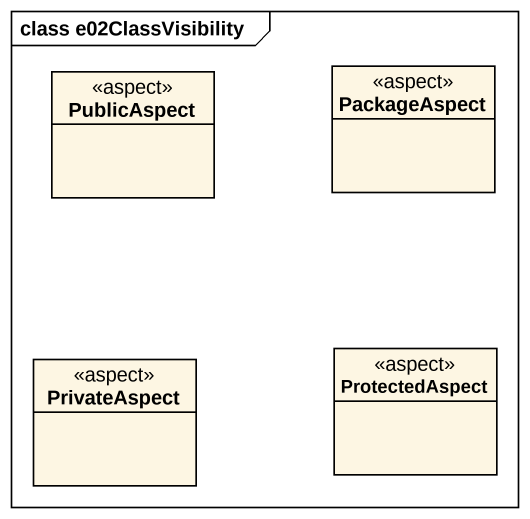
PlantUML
@startuml
mainframe class e02ClassVisibility
hide circle
hide empty members
class PublicAspect <<aspect>>
class PackageAspect <<aspect>>
class PrivateAspect <<aspect>>
class ProtectedAspect <<aspect>>
@enduml
